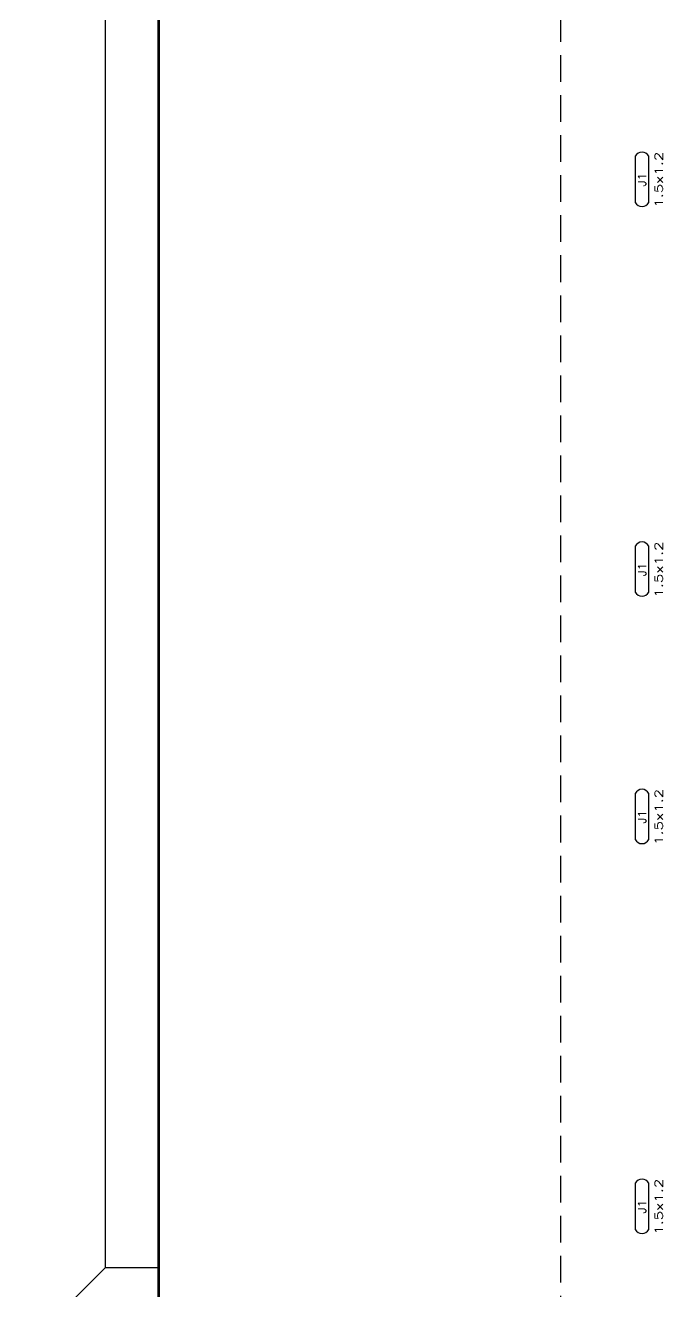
# Model space of a CAD drawing. Extents: x 241 to 398, y 106 to 179.
# Drawn here: x 240.77 to 246.83, y 157.18 to 169.04 of the extents above; entities that cross this region are included whole.
import ezdxf
from ezdxf.enums import TextEntityAlignment as Align

# ---------------------------------------------------------------- set-up
doc = ezdxf.new("R2010")
doc.units = 0
doc.linetypes.add('HIDDEN', pattern=[0.375, 0.25, -0.125])
doc.layers.get('0').update_dxf_attribs({"linetype": 'CONTINUOUS'})
doc.layers.add('ESPECARQ', color=7, linetype='CONTINUOUS')
doc.layers.add('LINVISTA', color=8, linetype='CONTINUOUS')
doc.styles.add('REGUA60', font='romans.shx', dxfattribs={"width": 1.4})

# ---------------------------------------------------------------- blocks, each defined once
blk = doc.blocks.new('INDESQ2')
at = {"color": 0, "linetype": 'ByBlock'}
for p, q in [((4.32, 2.96), (-4.32, 2.96)), ((-4.32, 0.44), (4.32, 0.44))]:
    blk.add_line(p, q, dxfattribs=at)
at = {"color": 0}
for centre, start, end in [((-3.67, 1.7), 117.3654, 242.6346), ((3.67, 1.7), 297.3654, 62.6346)]:
    blk.add_arc(centre, 1.42, start, end, dxfattribs=at)
at = {"style": 'REGUA60', "width": 1.4, "flags": 9}
blk.add_attdef('LOCAL', text='', height=1.5, dxfattribs=at).set_placement((-0.08, -4.35), align=Align.CENTER)
at = {"layer": 'ESPECARQ', "color": 0, "style": 'REGUA60'}
for tag, width, p in [('COD', 1.1, (-0.08, 0.95)), ('DIM', 1.4, (-0.08, -2.17))]:
    blk.add_attdef(tag, text='', height=1.5, dxfattribs=dict(at, width=width)).set_placement(p, align=Align.CENTER)

msp = doc.modelspace()

# ---------------------------------------------------------------- linework, layer by layer
for q in [(241.524, 177.2361), (240.774, 156.6543), (242.024, 157.4043)]:
    msp.add_line((241.524, 157.4043), q)
at = {"const_width": 0.0236}
msp.add_lwpolyline([(242.024, 176.7361), (278.6371, 176.7361), (278.6371, 143.026), (242.024, 143.026)], close=True, dxfattribs=at)
at = {"layer": 'LINVISTA', "linetype": 'HIDDEN'}
msp.add_line((245.7871, 175.1378, -3.35), (245.7871, 145.1378, -3.35), dxfattribs=at)

# ---------------------------------------------------------------- block references
at = {"layer": 'ESPECARQ', "xscale": 0.05, "yscale": 0.05, "zscale": 0.05}
for p, rotation in [((246.6371, 167.6003, -3.35), 89.99999999999783), ((246.6371, 163.9478, -3.35), 90), ((246.6371, 161.6303, -3.35), 90), ((246.6371, 157.9778, -3.35), 90)]:
    msp.add_blockref('INDESQ2', p, dxfattribs=dict(at, rotation=rotation)).add_auto_attribs({'COD': 'J1', 'DIM': '1.5x1.2'})

doc.saveas('drawing.dxf')
